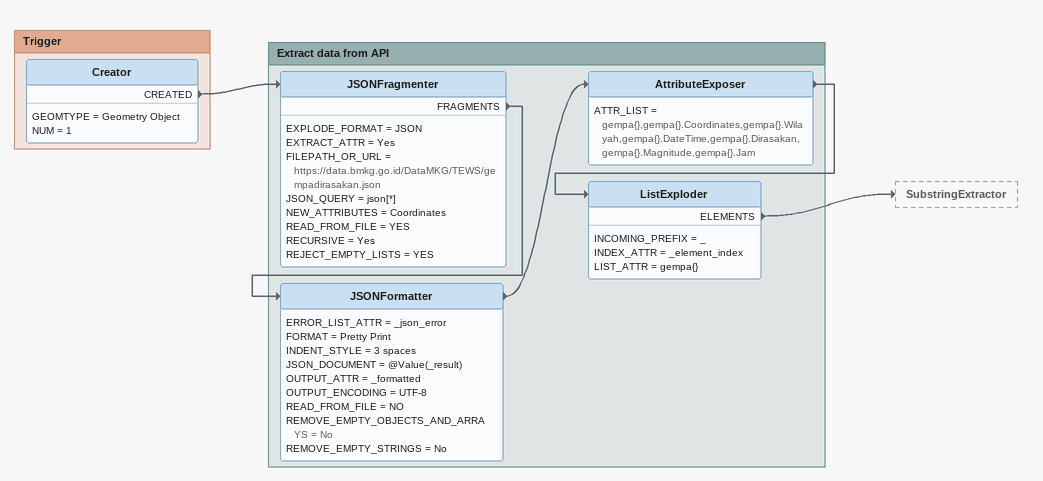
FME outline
Bookmark: Trigger
Creator
    GEOMTYPE = Geometry Object
    NUM = 1
    CREATED -> JSONFragmenter

Bookmark: Extract data from API
JSONFragmenter
    EXPLODE_FORMAT = JSON
    EXTRACT_ATTR = Yes
    FILEPATH_OR_URL = https://data.bmkg.go.id/DataMKG/TEWS/gempadirasakan.json
    JSON_QUERY = json[*]
    NEW_ATTRIBUTES = Coordinates
    READ_FROM_FILE = YES
    RECURSIVE = Yes
    REJECT_EMPTY_LISTS = YES
    FRAGMENTS -> JSONFormatter
JSONFormatter
    ERROR_LIST_ATTR = _json_error
    FORMAT = Pretty Print
    INDENT_STYLE = 3 spaces
    JSON_DOCUMENT = @Value(_result)
    OUTPUT_ATTR = _formatted
    OUTPUT_ENCODING = UTF-8
    READ_FROM_FILE = NO
    REMOVE_EMPTY_OBJECTS_AND_ARRAYS = No
    REMOVE_EMPTY_STRINGS = No
    -> AttributeExposer
AttributeExposer
    ATTR_LIST = gempa{},gempa{}.Coordinates,gempa{}.Wilayah,gempa{}.DateTime,gempa{}.Dirasakan,gempa{}.Magnitude,gempa{}.Jam
    -> ListExploder
ListExploder
    INCOMING_PREFIX = _
    INDEX_ATTR = _element_index
    LIST_ATTR = gempa{}
    ELEMENTS -> SubstringExtractor
